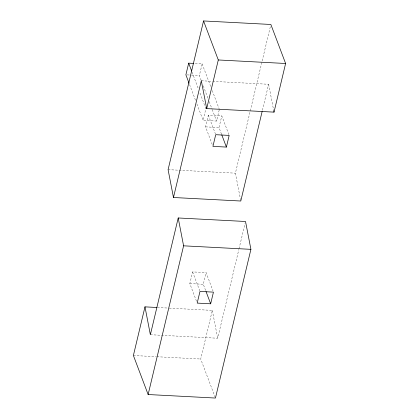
<?xml version="1.0" encoding="UTF-8"?>
<svg xmlns="http://www.w3.org/2000/svg" width="419" height="419" viewBox="0 0 419 419"><rect width="100%" height="100%" fill="white"/><g stroke="black" fill="none" stroke-linecap="round" stroke-linejoin="round"><path stroke-width="0.31" stroke-dasharray="2.1 1.57" d="M201.188 80.385L199.355 75.53L202.141 63.856L194.447 63.452M219.195 109.998L216.56 121.06L203.095 120.358L205.881 108.683L199.46 91.682M212.234 144.545L205.556 126.857L208.337 115.188L221.803 115.89L228.947 134.792M221.551 134.274L219.017 127.565L221.803 115.89M196.506 301.271L189.823 283.584L192.609 271.91L206.075 272.617L212.983 290.912M205.593 290.388L203.288 284.291L206.075 272.617M240.668 200.387L235.405 173.167L270.412 26.376M215.219 397.442L200.701 359.025L212.302 310.379L168.517 308.091M262.425 110.291L268.631 84.277L213.077 81.37M150.369 334.713L217.686 338.233L238.867 249.41M239.019 248.771L245.073 223.395M187.173 74.891L191.022 75.095M191.661 75.127L199.355 75.53M201.314 80.757L212.423 81.338M205.556 126.857L219.017 127.565M168.087 169.648L235.405 173.167M189.823 283.584L203.288 284.291M157.403 307.509L167.862 308.054M133.389 355.501L156.261 356.7M156.916 356.731L200.701 359.025M202.141 63.856L211.087 87.529M212.234 90.567L219.341 109.385M203.257 85.848L208.07 98.596M209.217 101.634L211.972 108.919M212.203 109.527L216.56 121.06M192.117 72.257L198.538 89.257M208.337 115.188L215.481 134.09M189.561 84.538L195.526 100.324M196.904 103.964L203.095 120.358M192.609 271.91L199.753 290.817M268.631 84.277L273.769 110.862M212.302 310.379L217.686 338.233"/><path stroke-width="0.63" d="M193.803 63.421L188.676 63.149L185.889 74.823L189.105 83.323M173.471 197.501L201.314 80.757L206.698 108.61L274.016 112.13L285.611 63.489L270.863 24.47L203.55 20.95L168.087 169.648L173.471 197.501L240.789 201.02L262.121 111.559M144.984 306.86L133.389 355.501L148.132 394.53L215.45 398.05L250.913 249.342L245.529 221.489L178.211 217.969L150.369 334.713L144.984 306.86L156.748 307.478M206.698 108.61L218.299 59.964L203.55 20.95M148.132 394.53L183.595 245.822L178.211 217.969M226.391 147.079L229.177 135.405L215.712 134.698L212.925 146.372L226.391 147.079L221.782 134.881M210.663 303.801L213.444 292.132L199.983 291.425L197.197 303.099L210.663 303.801L206.054 291.608M218.299 59.964L285.611 63.489M183.595 245.822L250.913 249.342M188.676 63.149L191.656 71.041M273.769 110.862L274.016 112.13"/></g></svg>
